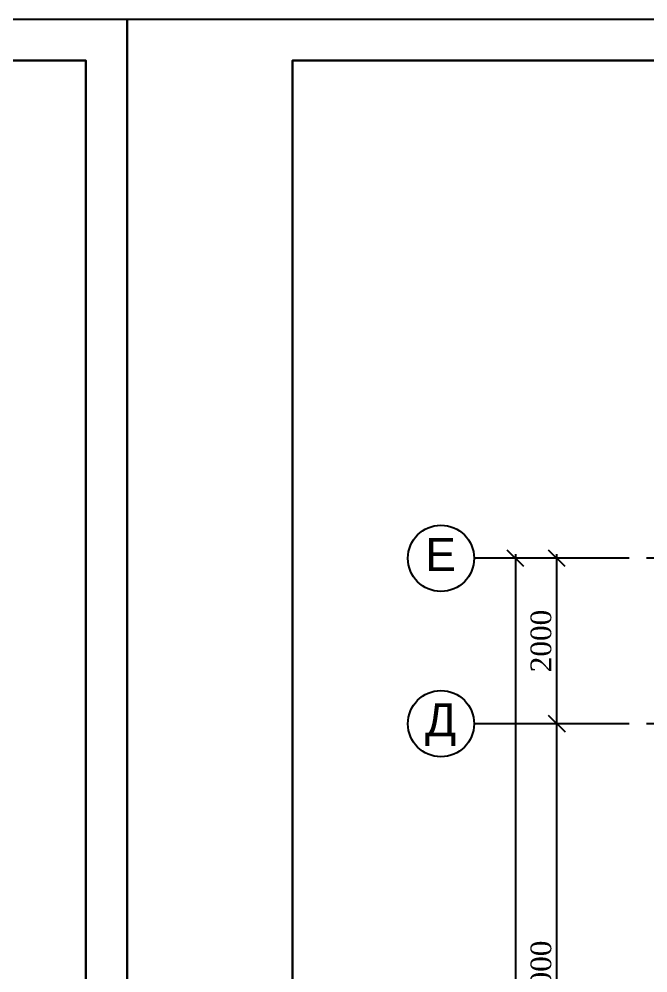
# Model space of a CAD drawing. Header units: inches. Extents: x 2870606 to 3671143, y -733551 to -473558.
# Drawn here: x 3217837 to 3225439, y -503436 to -491903 of the extents above; entities that cross this region are included whole.
import ezdxf

# ---------------------------------------------------------------- set-up
doc = ezdxf.new("R2010")
doc.units = ezdxf.units.IN
doc.header["$MEASUREMENT"] = 0
doc.linetypes.add('ACAD_ISO08W100', pattern=[36, 24, -3, 6, -3])
doc.styles.add('J~stule', font='dutch.ttf')
doc.styles.add('стиль3', font='arial.ttf', dxfattribs={"height": 250})
doc.dimstyles.new('J~style', dxfattribs={"dimscale": 100, "dimtxt": 2.5, "dimasz": 2, "dimexe": 0.55, "dimexo": 0.725, "dimtad": 1, "dimdec": 0, "dimdsep": 46, "dimtxsty": 'J~stule', "dimblk": 'OBLIQUE', "dimcen": 2, "dimdle": 0.5, "dimadec": 0, "dimazin": 0, "dimtfac": 1, "dimtdec": 0, "dimtmove": 0, "dimatfit": 3, "dimfxl": 1, "dimarcsym": 0})

# ---------------------------------------------------------------- blocks, each defined once
blk = doc.blocks.new('_Oblique')
at = {"color": 0, "linetype": 'ByBlock', "lineweight": -2}
blk.add_line((-0.5, -0.5), (0.5, 0.5), dxfattribs=at)
blk = doc.blocks.new('*D492')
at = {"color": 0, "lineweight": -2, "transparency": 16777216}
for p, q in [((3224337, -506473), (3224337, -500373)), ((3224765, -500423), (3224282, -500423)), ((3224765, -506423), (3224282, -506423))]:
    blk.add_line(p, q, dxfattribs=at)
at = {"layer": 'Defpoints', "color": 0, "lineweight": 35, "transparency": 16777216}
for p in [(3224337, -500423), (3224837, -500423), (3224837, -506423)]:
    blk.add_point(p, dxfattribs=at)
at = {"color": 0, "lineweight": -2, "transparency": 16777216, "xscale": 200, "yscale": 200, "zscale": 200}
for p, rotation in [((3224337, -500423), 90), ((3224337, -506423), 270)]:
    blk.add_blockref('_Oblique', p, dxfattribs=dict(at, rotation=rotation))
at = {"color": 0, "transparency": 16777216, "insert": (3224147, -503423), "char_height": 250, "attachment_point": 5, "rotation": 90, "style": 'J~stule'}
blk.add_mtext('6000', dxfattribs=at)
blk = doc.blocks.new('*D493')
at = {"color": 0, "lineweight": -2, "transparency": 16777216}
for p, q in [((3224765, -498423), (3224282, -498423)), ((3224337, -500473), (3224337, -498373)), ((3224765, -500423), (3224282, -500423))]:
    blk.add_line(p, q, dxfattribs=at)
at = {"layer": 'Defpoints', "color": 0, "lineweight": 35, "transparency": 16777216}
for p in [(3224337, -498423), (3224837, -498423), (3224837, -500423)]:
    blk.add_point(p, dxfattribs=at)
at = {"color": 0, "lineweight": -2, "transparency": 16777216, "xscale": 200, "yscale": 200, "zscale": 200}
for p, rotation in [((3224337, -498423), 90), ((3224337, -500423), 270)]:
    blk.add_blockref('_Oblique', p, dxfattribs=dict(at, rotation=rotation))
at = {"color": 0, "transparency": 16777216, "insert": (3224147, -499423), "char_height": 250, "attachment_point": 5, "rotation": 90, "style": 'J~stule'}
blk.add_mtext('2000', dxfattribs=at)
blk = doc.blocks.new('*D494')
at = {"color": 0, "lineweight": -2, "transparency": 16777216}
for p, q in [((3224765, -498423), (3223782, -498423)), ((3223837, -498373), (3223837, -521473)), ((3224765, -521423), (3223782, -521423))]:
    blk.add_line(p, q, dxfattribs=at)
at = {"layer": 'Defpoints', "color": 0, "lineweight": 35, "transparency": 16777216}
for p in [(3224837, -498423), (3223837, -521423), (3224837, -521423)]:
    blk.add_point(p, dxfattribs=at)
at = {"color": 0, "lineweight": -2, "transparency": 16777216, "xscale": 200, "yscale": 200, "zscale": 200}
for p, rotation in [((3223837, -498423), 90), ((3223837, -521423), 270)]:
    blk.add_blockref('_Oblique', p, dxfattribs=dict(at, rotation=rotation))
at = {"color": 0, "transparency": 16777216, "insert": (3223647, -509923), "char_height": 250, "attachment_point": 5, "rotation": 90, "style": 'J~stule'}
blk.add_mtext('23000', dxfattribs=at)

msp = doc.modelspace()

# ---------------------------------------------------------------- linework, layer by layer
at = {"linetype": 'Continuous'}
for p, q in [((3224837.42, -498423.13), (3223337.42, -498423.13)), ((3224837.42, -500423.13), (3223337.42, -500423.13))]:
    msp.add_line(p, q, dxfattribs=at)
at = {"color": 252, "linetype": 'ACAD_ISO08W100', "ltscale": 70}
for p, q in [((3290731.11, -498423.13), (3224837.42, -498423.13)), ((3290731.11, -500423.13), (3224837.42, -500423.13))]:
    msp.add_line(p, q, dxfattribs=at)
for points in [[(3144143.15, -545903.23), (3144143.15, -491903.23), (3219143.15, -491903.23), (3219143.15, -545903.23)], [(3219143.15, -545903.23), (3219143.15, -491903.23), (3294143.15, -491903.23), (3294143.15, -545903.23)]]:
    msp.add_lwpolyline(points, close=True)
at = {"lineweight": 30}
for points in [[(3146143.15, -545403.23), (3146143.15, -492403.23), (3218643.15, -492403.23), (3218643.15, -545403.23)], [(3221143.15, -545403.23), (3221143.15, -492403.23), (3293643.15, -492403.23), (3293643.15, -545403.23)]]:
    msp.add_lwpolyline(points, close=True, dxfattribs=at)
at = {"linetype": 'Continuous'}
for centre in [(3222937.42, -498423.13), (3222937.42, -500423.13)]:
    msp.add_circle(centre, 400, dxfattribs=at)

# ---------------------------------------------------------------- texts
at = {"linetype": 'Continuous', "char_height": 400, "attachment_point": 2, "style": 'стиль3'}
for s, insert in [('Е', (3222933.52, -498177.16)), ('Д', (3222933.52, -500177.16))]:
    msp.add_mtext(s, dxfattribs=dict(at, insert=insert))

# ---------------------------------------------------------------- dimensions: what is measured, and where the dimension line sits
for base, p1, p2, picture, middle in [((3223837.42, -521423.13), (3224837.42, -498423.13), (3224837.42, -521423.13), '*D494', (3223647.41, -509923.13)), ((3224337.42, -498423.13), (3224837.42, -500423.13), (3224837.42, -498423.13), '*D493', (3224147.41, -499423.13)), ((3224337.42, -500423.13), (3224837.42, -506423.13), (3224837.42, -500423.13), '*D492', (3224147.41, -503423.13))]:
    dim = msp.add_linear_dim(base=base, p1=p1, p2=p2, angle=90, dimstyle='J~style', override={"dimdec": 1, "dimtdec": 1})
    dim.commit()
    dim.dimension.update_dxf_attribs({"geometry": picture, "text_midpoint": middle})

doc.saveas('drawing.dxf')
